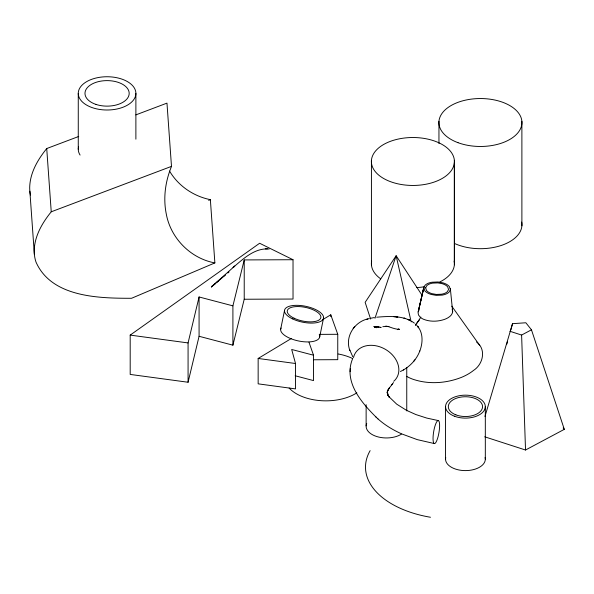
<?xml version="1.0" encoding="UTF-8"?>
<svg xmlns="http://www.w3.org/2000/svg" width="594" height="594" viewBox="0 0 594 594"><rect width="100%" height="100%" fill="white"/><g stroke="black" fill="none" stroke-linecap="round" stroke-linejoin="round"><path stroke-width="0.89" d="M376.024 417.062C361.026 402.16 343.31 381.496 352.569 358.828M350.148 371.733L350.326 368.518M423.856 287.348L418.317 311.375L423.797 287.667L424.799 290.748A12.229 6.155 5.7 0 0 431.147 294.453L436.211 295.359L442.226 295.107A14.612 7.358 5.7 0 0 449.012 292.174L450.386 289.672L449.383 286.583A12.229 6.155 5.7 0 0 443.035 282.878L437.971 281.972L431.957 282.232A14.612 7.358 5.7 0 0 425.17 285.165L423.945 287.028L418.057 312.637L418.532 315.043L420.426 317.389A13.009 6.816 4.2 0 0 423.789 319.372C430.249 321.881 437.592 321.666 444.119 319.527A22.765 11.932 4.2 0 0 448.24 317.604C451.009 316.038 453.801 312.652 452.19 309.34M280.672 329.158L284.556 310.313M319.669 336.939L323.552 318.094M232.907 345.173L244.223 299.25L293.028 299.042L293.028 259.727L259.623 243.258L130.19 335.105L130.19 374.428L188.075 382.246L188.075 342.931L199.079 296.97L232.907 305.858L232.907 345.173L199.079 336.286L199.079 296.97M188.075 382.246L199.079 336.286M232.907 305.858L244.223 259.927L293.028 259.727M506.853 344.06L507.595 341.402M510.803 329.878L512.533 323.671L525.853 322.765L531.467 329.804L564.3 429.343L525.527 450.014L484.704 436.798M484.956 416.476L512.533 323.671M374.963 318.273L396.139 255.739L422.297 295.641M418.191 311.805L418.948 310.075M419.847 350.906C416.839 358.976 410.744 365.733 403.319 370.017M419.646 351.418C423.01 343.02 423.492 332.246 416.736 325.319M415.414 325.557L420.879 317.085M369.379 318.584C354.967 320.857 344.423 336.553 349.896 350.557M438.402 420.604A11.665 2.68 -80.4 0 0 433.085 436.954A11.665 2.68 -80.4 0 0 437.503 438.662A11.665 2.68 -80.4 0 0 438.402 420.604L426.752 418.072L415.889 414.56L406.519 410.35L396.695 404.15L388.706 396.473L389.248 397.163L387.867 395.069L388.328 395.842L387.295 392.389L387.474 394.097L387.808 394.936L387.429 390.704L387.184 392.894L388.134 389.775L387.392 391.134L389.367 387.941L388.328 389.367L392.344 384.08M391.765 384.845L393.518 382.543M78.735 136.457L46.726 148.545C37.801 159.571 30.071 172.706 29.7 187.258A46.443 38.432 -33.6 0 0 30.45 195.055M135.833 114.894L166.973 103.126L171.488 166.379L51.24 211.798C42.315 222.824 34.578 235.959 34.214 250.505A46.443 38.432 -33.6 0 0 35.967 261.999C51.478 297.312 98.597 298.307 131.549 298.285L214.872 262.912L210.365 199.658C193.585 196.324 178.259 185.907 169.572 171.094M353.749 327.717L353.148 328.46M413.662 361.397L414.939 359.801M415.466 324.68L419.49 319.772M354.796 326.529L354.15 327.227M218.451 280.903L211.397 286.88L234.779 266.03L233.071 267.53C243.228 258.873 254.685 247.735 269.134 249.012M211.412 286.865L213.424 285.157M223.582 276.574L217.916 281.363M223.715 276.462L224.235 276.024M224.361 275.913L224.881 275.482M225.007 275.371L225.408 275.037M216.899 282.217L217.419 281.779M227.858 272.973L228.371 272.549M228.638 272.327L229.017 272.007M295.181 375.772L313.521 380.591L313.521 355.212L291.684 349.472L295.522 363.513L295.522 388.899L258.152 383.843L258.152 358.464L291.305 338.528M322.876 319.55L330.769 314.798L337.756 334.296L337.756 359.674L313.662 359.778M403.72 369.795L400.415 371.532M509.904 331.266L521.606 335.053L531.467 329.804M208.665 200.386L210.365 199.658M397.408 329.64L398.886 329.247C395.975 329.462 390.555 327.339 389.374 326.915M366.758 319.342L367.901 318.993M370.567 318.287L374.257 317.567M382.826 326.707L386.701 326.21L389.055 326.811M386.159 326.232L385.469 326.321M376.722 317.211C387.904 316.246 399.925 315.525 410.328 320.5M398.782 329.284L398.329 329.299L399.205 329.232L398.329 329.299M380.012 326.997L374.465 326.648L376.128 327.457L373.886 326.492L375.794 327.212M319.223 334.37L337.756 334.296M265.318 248.856L267.441 248.879M377.442 327.056L378.638 327.079L377.91 327.064M393.874 316.684L395.233 316.765M396.376 316.862L397.861 317.018L395.084 316.758M130.19 335.105L188.075 342.931M258.152 358.464L295.522 363.513M375.014 326.819L376.165 327.019L375.349 326.878M434.259 443.54L417.255 439.627L401.722 433.91M214.872 262.912C190.57 258.464 170.589 238.127 166.253 213.847A97.609 80.777 -33.6 0 1 171.518 166.387M388.045 326.47L388.276 326.537M375.037 326.863L374.257 326.552L375.957 327.376M401.173 433.657C391.743 429.38 382.781 423.819 375.415 416.483M411.731 321.28L414.397 323.136M375.816 327.287L376.485 327.747M375.698 327.183L376.344 327.65M377.361 418.332L377.955 418.904M476.588 342.025C486.545 349.435 483.041 364.345 473.515 370.433A52.168 30.123 0 0 1 461.642 377.294C446.131 383.442 428.281 384.652 412.429 379.069A36.034 20.805 0 0 1 406.645 376.358M563.171 427.925L564.3 429.343M418.681 327.784L417.753 326.514L418.094 326.982M451.767 306.155L479.692 345.381M352.777 356.749L349.547 349.45M308.977 342.218L313.521 355.212M370.597 319.06L365.147 302.346L396.139 255.739L411.174 321.926M450.326 288.439L452.665 311.746M46.726 148.545L51.24 211.798M29.863 191.216L34.378 254.47M521.606 335.053L525.527 450.014M521.888 121.325L521.888 225.846M485.32 406.615L485.32 459.103M454.365 162.608A41.513 23.968 0 0 1 390.481 181.66A41.513 23.968 0 0 1 393.844 140.191A41.513 23.968 0 0 1 454.365 162.608L454.365 264.827M454.365 160.313L454.365 262.533M445.552 406.66L445.552 459.147M438.951 121.384L438.951 143.488M406.756 367.582L406.756 410.892M371.428 160.365L371.436 264.887M366.134 404.692L366.134 425.891M330.769 314.798L330.769 316.609M244.223 259.927L244.223 299.25M135.885 93.377A28.809 16.632 0 0 1 92.671 107.781A28.809 16.632 0 0 1 92.671 78.972A28.809 16.632 0 0 1 135.885 93.377L135.885 139.174M78.267 93.377L78.267 149.25M319.453 335.009A19.884 8.086 11.7 0 1 299.658 341.186A19.884 8.086 11.7 0 1 281.073 328.029M80.086 155.064A28.809 16.632 0 0 1 78.556 146.889M485.112 457.469A19.884 11.479 0 0 1 465.473 470.604A19.884 11.479 0 0 1 445.745 457.514M521.681 222.074A41.513 23.968 0 0 1 500.779 245.619A41.513 23.968 0 0 1 455.071 243.711M454.158 261.056A41.513 23.968 0 0 1 439.931 281.898M424.25 286.768A41.513 23.968 0 0 1 416.476 287.593M380.724 278.861A41.513 23.968 0 0 1 371.644 261.026M353.504 357.581A24.102 18.674 30 0 1 385.58 349.45A24.102 18.674 30 0 1 393.748 381.296M430.472 517.255A90.444 52.22 0 0 1 370.129 450.66M401.418 434.155A20.322 11.732 0 0 1 376.834 436.56A20.322 11.732 0 0 1 366.721 423.403M379.885 327.576A20.322 11.732 0 0 1 381.274 327.339M356.838 392.842A41.513 23.968 0 0 1 289.144 388.038M338.186 353.979A41.513 23.968 0 0 1 352.799 358.627M425.631 287.8L426.492 290.466A10.536 5.301 5.7 0 0 431.972 293.659L436.33 294.438L441.513 294.216A12.593 6.341 5.7 0 0 447.364 291.691L448.552 289.53L447.69 286.872A10.536 5.301 5.7 0 0 442.211 283.68L437.852 282.9L432.662 283.115A12.593 6.341 5.7 0 0 426.811 285.647L425.631 287.8M215.54 283.316L211.457 286.835L215.481 283.39M405.591 318.584L404.083 318.154L405.591 318.584M408.887 319.817L407.833 319.372L409.296 319.995L408.887 319.817M292.382 318.815A19.884 8.086 11.7 0 0 323.463 318.473A19.884 8.086 11.7 0 0 296.309 305.323A19.884 8.086 11.7 0 0 292.382 318.815M294 318.176A17.137 6.972 11.7 0 0 320.782 317.887A17.137 6.972 11.7 0 0 297.379 306.556A17.137 6.972 11.7 0 0 294 318.176M96.02 104.425A22.104 12.764 0 0 0 129.18 93.377A22.104 12.764 0 0 0 96.02 82.328A22.104 12.764 0 0 0 96.02 104.425M454.321 416.156A19.884 11.479 0 0 0 485.268 407.432A19.884 11.479 0 0 0 456.712 396.324A19.884 11.479 0 0 0 454.321 416.156M455.858 414.842A17.137 9.898 0 0 0 482.528 407.321A17.137 9.898 0 0 0 457.915 397.75A17.137 9.898 0 0 0 455.858 414.842M458.004 142.679A41.513 23.968 0 0 0 521.888 123.619A41.513 23.968 0 0 0 461.367 101.21A41.513 23.968 0 0 0 458.004 142.679"/></g></svg>
